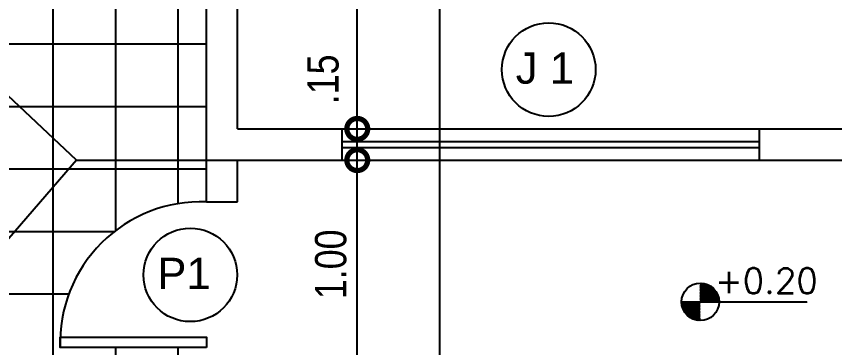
# Model space of a CAD drawing. Extents: x -109 to 1815, y -14679 to 345.
# Drawn here: x 92.824 to 96.746, y 1.842 to 3.433 of the extents above; entities that cross this region are included whole.
import ezdxf
from ezdxf.enums import TextEntityAlignment as Align

# ---------------------------------------------------------------- set-up
doc = ezdxf.new("R2010")
doc.units = 0
doc.header["$MEASUREMENT"] = 0
doc.linetypes.add('HIDDEN', pattern=[0.375, 0.25, -0.125])
doc.layers.get('0').update_dxf_attribs({"linetype": 'CONTINUOUS'})
doc.layers.get('DEFPOINTS').update_dxf_attribs({"linetype": 'CONTINUOUS'})
for name, color, linetype in [('corte-esq-ext', 1, 'CONTINUOUS'), ('ESQUADRIA', 2, 'CONTINUOUS'), ('JANELA', 3, 'CONTINUOUS'), ('PAREDE', 6, 'CONTINUOUS'), ('PORTA', 3, 'CONTINUOUS'), ('PROJCASA', 3, 'HIDDEN')]:
    doc.layers.add(name, color=color, linetype=linetype)
doc.styles.add('REGUA120', font='arial.ttf')
doc.styles.add('SIMPLEX', font='techl___.ttf')
doc.styles.add('TFINOS', font='romans.shx', dxfattribs={"height": 0.1})
doc.dimstyles.new('50model', dxfattribs={"dimtxt": 0.15, "dimasz": 0.2, "dimexe": 0.08, "dimexo": 0.2, "dimgap": 0.05, "dimtad": 1, "dimzin": 4, "dimdsep": 46, "dimtxsty": 'SIMPLEX', "dimblk1": 'DOTSMALL', "dimblk2": 'DOTSMALL', "dimsah": 1, "dimcen": 0.2, "dimadec": 0, "dimazin": 0, "dimtfac": 1, "dimtmove": 2, "dimatfit": 3, "dimldrblk": 'DOTSMALL', "dimfxl": 1, "dimtvp": 1, "dimtolj": 1, "dimtzin": 0, "dimarcsym": 0})

# ---------------------------------------------------------------- blocks, each defined once
blk = doc.blocks.new('_DOTSMALL')
at = {"color": 0, "linetype": 'ByBlock', "ltscale": 0.05, "const_width": 0.5}
blk.add_lwpolyline([(-0.0625, 0, 1), (0.0625, 0, 1)], format="xyb", close=True, dxfattribs=at)
blk = doc.blocks.new('*D70')
at = {"layer": 'DEFPOINTS', "color": 0, "transparency": 16777216}
for p in [(94.458, 2.7423), (94.458, 2.7423), (94.458, 1.7423)]:
    blk.add_point(p, dxfattribs=at)
at = {"layer": 'PORTA', "color": 0, "lineweight": -2, "transparency": 16777216}
for p, q in [((94.258, 2.7423), (94.378, 2.7423)), ((94.458, 1.7423), (94.458, 2.7423)), ((94.258, 1.7423), (94.378, 1.7423))]:
    blk.add_line(p, q, dxfattribs=at)
at = {"layer": 'PORTA', "color": 0, "lineweight": -2, "transparency": 16777216, "xscale": 0.2, "yscale": 0.2, "zscale": 0.2}
for p, rotation in [((94.458, 2.7423), 90), ((94.458, 1.7423), 270)]:
    blk.add_blockref('_DOTSMALL', p, dxfattribs=dict(at, rotation=rotation))
at = {"layer": 'PORTA', "color": 0, "transparency": 16777216, "insert": (94.3315, 2.2423), "char_height": 0.15, "attachment_point": 5, "rotation": 90, "style": 'SIMPLEX'}
blk.add_mtext('\\A1;1.00', dxfattribs=at)
blk = doc.blocks.new('*D71')
at = {"layer": 'DEFPOINTS', "color": 0, "transparency": 16777216}
for p in [(94.458, 2.8923), (94.458, 2.8923), (94.458, 2.7423)]:
    blk.add_point(p, dxfattribs=at)
at = {"layer": 'PORTA', "color": 0, "lineweight": -2, "transparency": 16777216}
for p, q in [((94.258, 2.8923), (94.378, 2.8923)), ((94.458, 2.7423), (94.458, 2.8923)), ((94.258, 2.7423), (94.378, 2.7423))]:
    blk.add_line(p, q, dxfattribs=at)
at = {"layer": 'PORTA', "color": 0, "lineweight": -2, "transparency": 16777216, "xscale": 0.2, "yscale": 0.2, "zscale": 0.2}
for p, rotation in [((94.458, 2.8923), 90), ((94.458, 2.7423), 270)]:
    blk.add_blockref('_DOTSMALL', p, dxfattribs=dict(at, rotation=rotation))
at = {"layer": 'PORTA', "color": 0, "transparency": 16777216, "insert": (94.2944, 3.1301), "char_height": 0.15, "attachment_point": 5, "rotation": 90, "style": 'SIMPLEX'}
blk.add_mtext('\\A1;.15', dxfattribs=at)
blk = doc.blocks.new('*D72')
at = {"layer": 'DEFPOINTS', "color": 0, "transparency": 16777216}
for p in [(94.458, 6.0423), (94.458, 6.0423), (94.458, 2.8923)]:
    blk.add_point(p, dxfattribs=at)
at = {"layer": 'PORTA', "color": 0, "lineweight": -2, "transparency": 16777216}
for p, q in [((94.258, 6.0423), (94.378, 6.0423)), ((94.458, 2.8923), (94.458, 6.0423)), ((94.258, 2.8923), (94.378, 2.8923))]:
    blk.add_line(p, q, dxfattribs=at)
at = {"layer": 'PORTA', "color": 0, "lineweight": -2, "transparency": 16777216, "xscale": 0.2, "yscale": 0.2, "zscale": 0.2}
for p, rotation in [((94.458, 6.0423), 90), ((94.458, 2.8923), 270)]:
    blk.add_blockref('_DOTSMALL', p, dxfattribs=dict(at, rotation=rotation))
at = {"layer": 'PORTA', "color": 0, "transparency": 16777216, "insert": (94.266, 3.9893), "char_height": 0.15, "attachment_point": 5, "rotation": 90, "style": 'SIMPLEX'}
blk.add_mtext('\\A1;3.15', dxfattribs=at)

msp = doc.modelspace()

# ---------------------------------------------------------------- hatches: boundary and pattern name
at = {"layer": 'PORTA'}
h = msp.add_hatch(dxfattribs=at)
h.set_pattern_fill('_USER,_O', color=1, scale=0.3, double=1, pattern_type=0)
h.set_pattern_definition([(0, (0, 0), (0, 0.3), []), (90, (0, 0), (-0.3, 2e-17), [])])
h.paths.add_polyline_path([(92.2464, 1.7423), (93.1128, 2.7423), (91.4283, 4.3201), (89.4465, 4.3201), (89.4465, 2.7546), (88.8165, 2.7546), (88.8165, 4.3201), (88.7347, 4.3201), (88.7347, 3.1664), (88.7347, 0.7923), (90.3847, 0.7923), (90.3847, 1.5923), (90.3847, 1.7423)])
h.paths.add_polyline_path([(93.1128, 2.7423), (93.7347, 2.7423), (93.7347, 3.5164), (93.7347, 4.3201), (91.4283, 4.3201)])
h.paths.add_polyline_path([(93.7347, 2.5423), (93.7347, 2.7423), (93.1127, 2.7423), (92.2464, 1.7423), (93.7347, 1.7423), (93.7347, 1.8423), (93.0347, 1.8423, -0.43607)])
h.paths.add_polyline_path([(91.2165, 1.5161), (91.2165, 1.8185), (91.4448, 1.8185), (91.4448, 1.5161)], flags=25)
h.paths.add_polyline_path([(89.211, 1.6058), (89.718, 1.6058), (89.718, 1.3775), (89.211, 1.3775)], flags=24)
h = msp.add_hatch(dxfattribs=at)
h.set_pattern_fill('ANSI31', color=1, scale=0.0012, style=0)
h.set_pattern_definition([(45, (79.8147476, -13.689668), (-0.00269407684, 0.00269407684), [])])
h.paths.add_polyline_path([(96.1922, 2.0621, 0.414214), (96.1022, 2.1521), (96.1022, 2.0621)])
h.paths.add_polyline_path([(96.0122, 2.0621, 0.414214), (96.1022, 1.9721), (96.1022, 2.0621)])

# ---------------------------------------------------------------- linework, layer by layer
at = {"layer": 'corte-esq-ext'}
msp.add_line((94.8531, -5.5561), (94.8531, 12.9398), dxfattribs=at)
at = {"layer": 'ESQUADRIA'}
for p, q in [((94.3847, 2.8923), (96.3847, 2.8923)), ((94.3847, 2.7423), (96.3847, 2.7423))]:
    msp.add_line(p, q, dxfattribs=at)
at = {"layer": 'JANELA', "color": 3}
for p, q in [((94.3847, 2.8323), (96.3847, 2.8323)), ((94.3847, 2.8023), (96.3847, 2.8023))]:
    msp.add_line(p, q, dxfattribs=at)
at = {"layer": 'PAREDE'}
for p, q in [((93.7347, 2.5423), (93.7347, 3.5164)), ((93.8847, 2.8923), (93.8847, 3.5164)), ((93.8847, 2.8923), (94.3847, 2.8923)), ((94.3847, 2.8923), (94.3847, 2.7423)), ((96.3847, 2.8923), (96.8847, 2.8923)), ((96.3847, 2.8923), (96.3847, 2.7423)), ((93.8847, 2.5423), (93.8847, 2.7423)), ((93.8847, 2.7423), (94.3847, 2.7423)), ((96.3847, 2.7423), (98.0847, 2.7423)), ((93.7347, 2.5423), (93.8847, 2.5423))]:
    msp.add_line(p, q, dxfattribs=at)
at = {"layer": 'PORTA', "color": 1}
msp.add_lwpolyline([(96.0122, 2.0621), (96.6122, 2.0621), (96.6122, 2.0621)], dxfattribs=at)
at = {"layer": 'PORTA', "color": 3}
msp.add_lwpolyline([(93.7347, 1.8423), (93.0347, 1.8423), (93.0347, 1.8923), (93.7347, 1.8923)], close=True, dxfattribs=at)
at = {"layer": 'PORTA', "color": 1}
for centre, radius in [((95.3759, 3.1769), 0.2244), ((93.6577, 2.1915), 0.2244), ((96.1022, 2.0621), 0.09)]:
    msp.add_circle(centre, radius, dxfattribs=at)
msp.add_arc((93.7097, 1.8673), 0.6755, 87.8789, 182.1211, dxfattribs=at)
at = {"layer": 'PROJCASA', "ltscale": 12}
for q in [(83.9847, 11.2923), (88.0882, -3.0577)]:
    msp.add_line((93.1128, 2.7423), q, dxfattribs=at)
at = {"layer": 'PROJCASA', "ltscale": 4}
msp.add_line((93.1127, 2.7423), (98.3466, 2.7423), dxfattribs=at)

# ---------------------------------------------------------------- texts
at = {"layer": 'PORTA', "color": 3, "style": 'REGUA120'}
for s, p in [('J 1', (95.2177, 3.1092)), ('P1', (93.4994, 2.1238))]:
    msp.add_text(s, height=0.15, dxfattribs=at).set_placement(p)
at = {"layer": 'PORTA', "color": 1, "style": 'TFINOS'}
msp.add_text('+0.20', height=0.12, dxfattribs=at).set_placement((96.4188, 2.1034), align=Align.CENTER)

# ---------------------------------------------------------------- dimensions: what is measured, and where the dimension line sits
at = {"layer": 'PORTA', "color": 1}
for base, p1, p2, picture, middle in [((94.458, 6.0423), (94.458, 2.8923), (94.458, 6.0423), '*D72', (94.266, 3.9893)), ((94.458, 2.8923), (94.458, 2.7423), (94.458, 2.8923), '*D71', (94.2944, 3.1301))]:
    dim = msp.add_linear_dim(base=base, p1=p1, p2=p2, angle=90, dimstyle='50model', dxfattribs=at)
    dim.commit()
    dim.dimension.update_dxf_attribs({"geometry": picture, "text_midpoint": middle, "dimtype": 160})
dim = msp.add_linear_dim(base=(94.458, 2.7423), p1=(94.458, 1.7423), p2=(94.458, 2.7423), angle=90, dimstyle='50model', dxfattribs=at)
dim.commit()
dim.dimension.update_dxf_attribs({"geometry": '*D70', "text_midpoint": (94.3315, 2.2423)})

doc.saveas('drawing.dxf')
